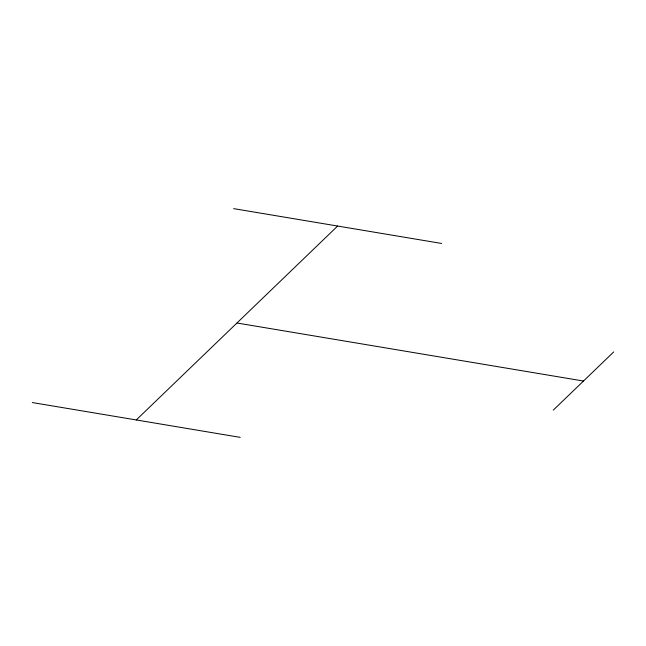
<?xml version="1.0" encoding="UTF-8"?>
<svg xmlns="http://www.w3.org/2000/svg" width="646" height="646" viewBox="0 0 646 646"><rect width="100%" height="100%" fill="white"/><g stroke="black" fill="none" stroke-linecap="round" stroke-linejoin="round"><path stroke-width="0.97" d="M136.266 419.957L337.632 226.043M553.291 410.121L613.7 351.941M233.674 208.634L441.598 243.453M236.953 323L583.491 381.035M32.3 402.547L240.231 437.366"/></g></svg>
